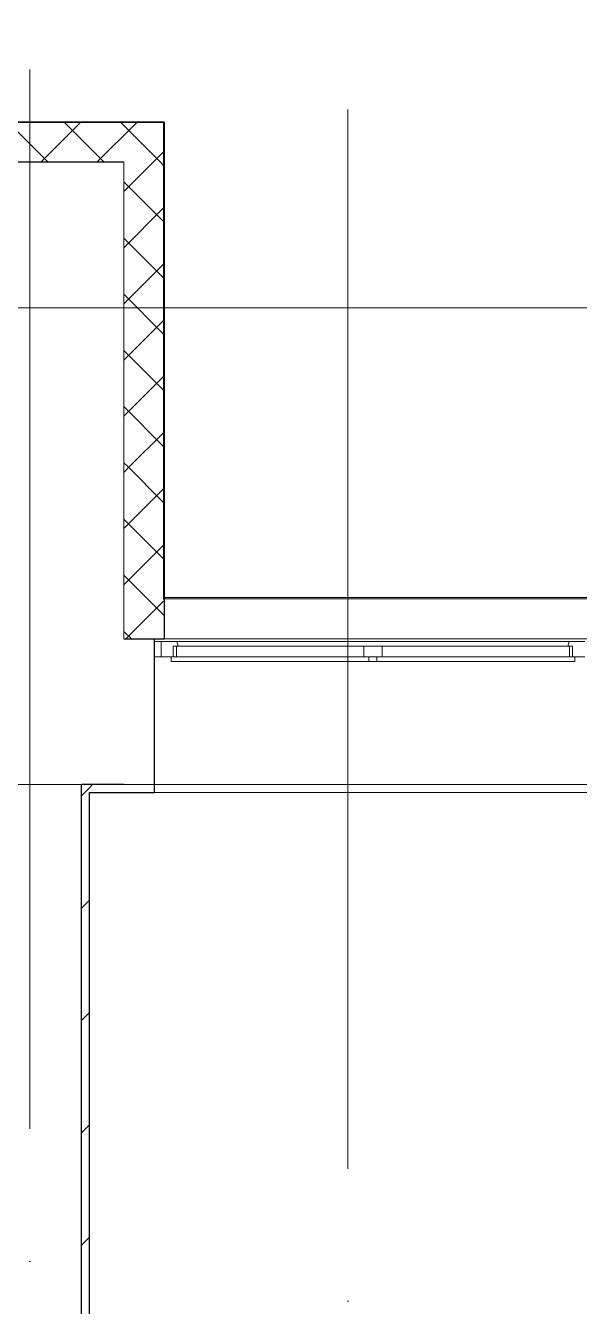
# Model space of a CAD drawing. Header units: millimetres. Extents: x -1073752 to 1436911, y -1379358 to 94781.
# Drawn here: x -874864 to -872773, y -1118158 to -1113322 of the extents above; entities that cross this region are included whole.
import ezdxf

# ---------------------------------------------------------------- set-up
doc = ezdxf.new("R2010")
doc.units = ezdxf.units.MM
doc.linetypes.add('ADSK_Линия сетки', pattern=[25, 20, -2.5, 0, -2.5])
for name, color, linetype, lineweight in [('_ Окна', 7, 'Continuous', 9), ('Окна', 7, 'Continuous', 9), ('Оси', 252, 'Continuous', 9), ('Стены внутренние', 7, 'Continuous', 18), ('Стены наружные', 7, 'Continuous', 18), ('Стены штриховка', 7, 'Continuous', 9)]:
    doc.layers.add(name, color=color, linetype=linetype, lineweight=lineweight)

# ---------------------------------------------------------------- blocks, each defined once
blk = doc.blocks.new('3 этаж')
at = {"layer": '_ Окна', "color": 251, "true_color": 0x636466}
for p, q in [((292241.2, -2423.4), (292216.2, -2423.4)), ((292241.2, -2481.4), (292241.2, -2423.4)), ((292216.2, -2481.4), (292241.2, -2481.4))]:
    blk.add_line(p, q, dxfattribs=at)
at = {"layer": '_ Окна', "color": 251, "lineweight": 18, "true_color": 0x636466}
for p, q in [((292300.6, -2423.4), (292241.2, -2423.4)), ((292241.2, -2423.4), (292241.2, -2481.4)), ((292287.2, -2481.4), (292287.2, -2440.4)), ((292287.2, -2440.4), (292299.2, -2440.4)), ((292305.2, -2440.4), (292300.6, -2423.4)), ((293781.7, -2423.4), (293777.2, -2440.4)), ((293841.2, -2423.4), (293781.7, -2423.4)), ((293783.2, -2440.4), (293795.2, -2440.4)), ((293795.2, -2440.4), (293795.2, -2481.4)), ((292241.2, -2481.4), (292279.2, -2481.4)), ((293803.2, -2481.4), (293841.2, -2481.4))]:
    blk.add_line(p, q, dxfattribs=at)
at = {"layer": 'Окна', "color": 251, "true_color": 0x636466}
for p, q in [((292299.2, -2440.4), (293006.2, -2440.4)), ((292299.2, -2481.4), (292299.2, -2440.4)), ((293781.7, -2423.4), (292300.6, -2423.4)), ((293006.2, -2440.4), (293076.2, -2440.4)), ((293006.2, -2440.4), (293006.2, -2481.4)), ((293076.2, -2440.4), (293783.2, -2440.4)), ((293076.2, -2481.4), (293076.2, -2440.4)), ((293783.2, -2440.4), (293783.2, -2481.4)), ((292279.2, -2481.4), (293026.2, -2481.4)), ((292279.2, -2498.4), (292279.2, -2481.4)), ((293026.2, -2498.4), (292279.2, -2498.4)), ((293026.2, -2481.4), (293056.2, -2481.4)), ((293026.2, -2481.4), (293026.2, -2498.4)), ((293056.2, -2498.4), (293026.2, -2498.4)), ((293056.2, -2481.4), (293803.2, -2481.4)), ((293056.2, -2498.4), (293056.2, -2481.4)), ((293803.2, -2498.4), (293056.2, -2498.4)), ((293803.2, -2481.4), (293803.2, -2498.4))]:
    blk.add_line(p, q, dxfattribs=at)
at = {"layer": 'Оси', "color": 251, "linetype": 'ADSK_Линия сетки', "ltscale": 200, "true_color": 0x636466}
for p, q in [((292945.8, 34587.2), (292945.8, -31389.6)), ((291745.8, -263.4), (291745.8, -31389.6)), ((314013.1, -1163.4), (237073.5, -1163.4)), ((314013.1, -2963.4), (237073.5, -2963.4))]:
    blk.add_line(p, q, dxfattribs=at)
at = {"layer": 'Стены внутренние', "color": 251, "lineweight": 30, "true_color": 0x636466}
for p, q in [((292252.8, -461.4), (290795.8, -461.4)), ((292252.8, -461.4), (292252.8, -2413.4)), ((292100.8, -613.4), (290795.8, -613.4)), ((292100.8, -2413.4), (292252.8, -2413.4)), ((292216.2, -2963.4), (292216.2, -2413.4)), ((291940.8, -8968.4), (291940.8, -2963.4)), ((292100.8, -2963.4), (292100.8, -2963.4))]:
    blk.add_line(p, q, dxfattribs=at)
at = {"layer": 'Стены внутренние', "color": 251, "linetype": 'Continuous', "lineweight": 9, "true_color": 0x636466}
for p, q in [((291814.5, -613.4), (291664.5, -463.4)), ((291786.9, -613.4), (291936.9, -463.4)), ((292026.6, -613.4), (291876.6, -463.4)), ((291914.7, -461.4), (291913.6, -463.4)), ((291999, -613.4), (292149, -463.4)), ((292238.7, -613.4), (292088.7, -463.4)), ((292211.1, -613.4), (292250.8, -573.8)), ((292100.8, -723.8), (292211.1, -613.4)), ((292250.8, -625.5), (292238.7, -613.4)), ((292250.8, -837.6), (292100.8, -687.6)), ((292100.8, -935.9), (292250.8, -785.9)), ((292250.8, -1049.7), (292100.8, -899.7)), ((292100.8, -1148), (292250.8, -998)), ((292250.8, -1261.9), (292100.8, -1111.9)), ((292100.8, -1360.2), (292250.8, -1210.2)), ((292250.8, -1474), (292100.8, -1324)), ((292100.8, -1572.3), (292250.8, -1422.3)), ((292252.8, -1457.1), (292250.8, -1453.6)), ((292250.8, -1686.1), (292100.8, -1536.1)), ((292123.8, -1761.4), (292250.8, -1634.4)), ((292114, -1761.4), (292100.8, -1748.3)), ((292100.8, -1784.4), (292123.8, -1761.4)), ((292250.8, -1898.3), (292114, -1761.4)), ((292100.8, -1996.6), (292250.8, -1846.6)), ((292250.8, -2110.4), (292100.8, -1960.4)), ((292100.8, -2208.7), (292250.8, -2058.7)), ((292250.8, -2322.5), (292100.8, -2172.5)), ((292108.2, -2413.4), (292250.8, -2270.8)), ((292250.8, -2270.8), (292252.8, -2268.8)), ((292252.8, -2324.5), (292250.8, -2322.5)), ((292129.6, -2413.4), (292100.8, -2384.7))]:
    blk.add_line(p, q, dxfattribs=at)
at = {"layer": 'Стены внутренние', "color": 251, "true_color": 0x636466}
for p, q in [((292100.8, -613.4), (292100.8, -2413.4)), ((292252.8, -2261.4), (293866.2, -2261.4)), ((292252.8, -2413.4), (293866.2, -2413.4))]:
    blk.add_line(p, q, dxfattribs=at)
at = {"layer": 'Стены наружные', "color": 251, "true_color": 0x636466}
for p, q in [((292252.8, -2256.4), (293866.2, -2256.4)), ((292216.2, -2963.4), (292100.8, -2963.4)), ((293866.2, -2993.4), (292216.2, -2993.4))]:
    blk.add_line(p, q, dxfattribs=at)
at = {"layer": 'Стены наружные', "color": 251, "lineweight": 30, "true_color": 0x636466}
for p, q in [((292100.8, -2963.4), (291940.8, -2963.4)), ((291970.8, -8938.4), (291970.8, -2993.4)), ((291970.8, -2993.4), (292216.2, -2993.4)), ((292216.2, -2993.4), (292216.2, -2963.4))]:
    blk.add_line(p, q, dxfattribs=at)
at = {"layer": 'Стены наружные', "color": 251, "linetype": 'Continuous', "lineweight": 9, "true_color": 0x636466}
for p, q in [((291940.8, -3005.1), (291970.8, -2975.1)), ((291970.8, -2975.1), (291982.4, -2963.4)), ((291940.8, -3429.4), (291970.8, -3399.4)), ((291940.8, -3853.6), (291970.8, -3823.6)), ((291940.8, -4277.9), (291970.8, -4247.9)), ((291940.8, -4702.2), (291970.8, -4672.2))]:
    blk.add_line(p, q, dxfattribs=at)
at = {"layer": 'Стены штриховка', "color": 251, "true_color": 0x636466}
for p, q in [((290797.8, -463.4), (292252.8, -463.4)), ((292250.8, -2263.4), (292250.8, -461.4)), ((292252.8, -2263.4), (292250.8, -2263.4))]:
    blk.add_line(p, q, dxfattribs=at)

msp = doc.modelspace()

# ---------------------------------------------------------------- block references
msp.add_blockref('3 этаж', (-1166593.9, -1113224.3))

doc.saveas('drawing.dxf')
